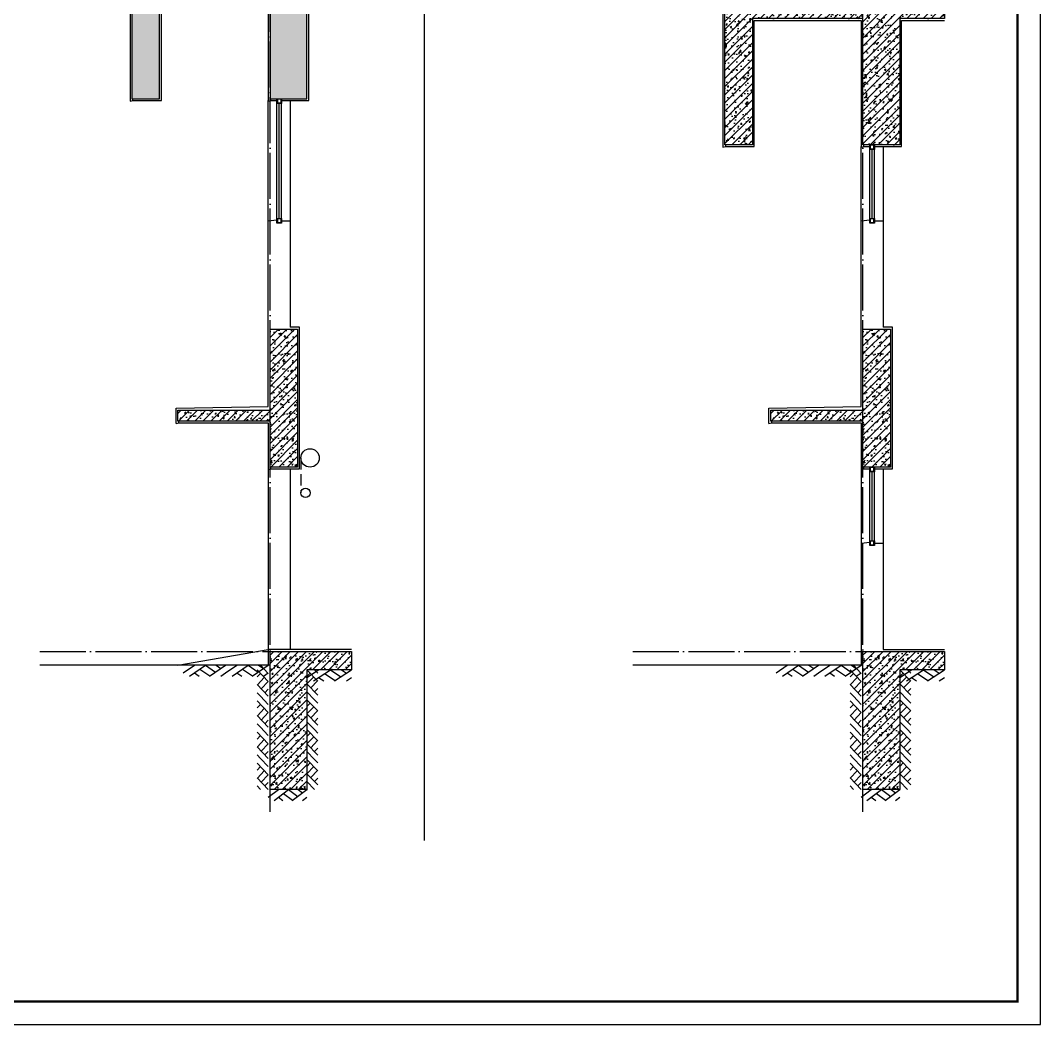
# Model space of a CAD drawing. Extents: x 6843040 to 15500510, y -6507076 to -4940511.
# Drawn here: x 7655074 to 7666151, y -6183597 to -6172694 of the extents above; entities that cross this region are included whole.
import ezdxf

# ---------------------------------------------------------------- set-up
doc = ezdxf.new("R2010")
doc.units = 0
doc.header["$LTSCALE"] = 1000
doc.header["$MEASUREMENT"] = 0
doc.linetypes.add('DASH_50', pattern=[0.175, 0.125, -0.05])
doc.linetypes.add('DOTE', pattern=[2.42, 2, -0.2, 0.02, -0.2])
for name, color, linetype in [('COLUMN', 10, 'Continuous'), ('DOTE', 8, 'DOTE'), ('E_LINE_1', 1, 'Continuous'), ('PUB_HACTH', 8, 'Continuous'), ('PUB_HATCH', 8, 'Continuous'), ('PUB_TITLE', 4, 'Continuous'), ('WINDOW', 4, 'Continuous'), ('剪力墙线', 211, 'Continuous'), ('批荡层', 213, 'Continuous')]:
    doc.layers.add(name, color=color, linetype=linetype)

# ---------------------------------------------------------------- blocks, each defined once
blk = doc.blocks.new('$LinePat$素土夯实')
at = {"color": 0}
for p, q in [((0, -210), (210, 0)), ((120, -300), (420, 0)), ((420, 0), (608, -188)), ((495, -300), (795, 0)), ((615, 0), (705, -90)), ((315, -105), (502, -293)), ((210, -210), (300, -300)), ((705, -300), (795, -210))]:
    blk.add_line(p, q, dxfattribs=at)

msp = doc.modelspace()

# ---------------------------------------------------------------- hatches: boundary and pattern name
at = {"layer": 'PUB_HATCH'}
h = msp.add_hatch(dxfattribs=at)
h.set_pattern_fill('钢筋混凝土', color=256, scale=25, style=0)
h.set_pattern_definition([(45, (0, 0), (-44.19417382, 44.19417382), []), (50, (0, 0), (179.3150457, -15.6880337), [18.75, -206.25]), (355, (0, 0), (-34.6878334, 188.0480334), [15, -165]), (100.4514, (14.94, -1.3), (144.6273454, 172.3598855), [15.9350475, -175.285528]), (46.1842, (0, 50), (266.810262, -41.3797536), [28.125, -309.375]), (96.6356, (22.23, 46.55), (233.6656764, 243.529468), [23.902572, -262.92825]), (351.1842, (0, 50), (233.665486, 243.52965), [22.5, -247.5]), (21, (25, 37.5), (149.226763, -100.6547227), [18.75, -206.25]), (326, (25, 37.5), (60.828833, 181.2875113), [15, -165]), (71.4514, (37.44, 29.11), (210.055657, 80.6326242), [15.9350475, -175.285528]), (37.5, (0, 0), (3.03996383, 83.22346346), [0, -163, 0, -167.5, 0, -165.625]), (7.5, (0, 0), (65.7673844, 98.602928), [0, -95.5, 0, -159.25, 0, -63.125]), (327.5, (-55.75, 0), (133.45560904, -5.63871793), [0, -62.5, 0, -195, 0, -258.75]), (317.5, (-80.75, 0), (145.7965423, 25.0262456), [0, -81.25, 0, -129.5, 0, -183.75])])
h.paths.add_polyline_path([(7656684.6, -6169044.6), (7656684.6, -6168844.6), (7656484.6, -6168844.6), (7656484.6, -6170044.6), (7656684.6, -6170044.6), (7656684.6, -6169174.6), (7657784.6, -6169174.6), (7657784.6, -6170544.6), (7658284.6, -6170544.6), (7658284.6, -6169174.6), (7658668.6, -6169174.6), (7658668.6, -6169044.6), (7657784.6, -6169044.6), (7656784.6, -6169044.6)])
h.paths.add_polyline_path([(7656584.6, -6172174.6), (7657784.6, -6172174.6), (7657784.6, -6173544.6), (7658184.6, -6173544.6), (7658184.6, -6172174.6), (7658668.6, -6172174.6), (7658668.6, -6172044.6), (7657784.6, -6172044.6), (7656584.6, -6172044.6), (7656284.6, -6172044.6), (7656284.6, -6173544.6), (7656584.6, -6173544.6)])
h.paths.add_polyline_path([(7656584.6, -6165324.6), (7657784.6, -6165324.6), (7657784.6, -6166544.6), (7658284.6, -6166544.6), (7658284.6, -6165174.6), (7658668.6, -6165174.6), (7658668.6, -6165044.6), (7657484.6, -6165044.6), (7657484.6, -6165194.6), (7656484.6, -6165194.6), (7656484.6, -6164844.6), (7656284.6, -6164844.6), (7656284.6, -6166044.6), (7656584.6, -6166044.6)])
h = msp.add_hatch(dxfattribs=at)
h.set_pattern_fill('钢筋混凝土', color=256, scale=25, style=0)
h.set_pattern_definition([(45, (0, 0), (-44.19417382, 44.19417382), []), (50, (0, 0), (179.3150457, -15.6880337), [18.75, -206.25]), (355, (0, 0), (-34.6878334, 188.0480334), [15, -165]), (100.4514, (14.94, -1.3), (144.6273454, 172.3598855), [15.9350475, -175.285528]), (46.1842, (0, 50), (266.810262, -41.3797536), [28.125, -309.375]), (96.6356, (22.23, 46.55), (233.6656764, 243.529468), [23.902572, -262.92825]), (351.1842, (0, 50), (233.665486, 243.52965), [22.5, -247.5]), (21, (25, 37.5), (149.226763, -100.6547227), [18.75, -206.25]), (326, (25, 37.5), (60.828833, 181.2875113), [15, -165]), (71.4514, (37.44, 29.11), (210.055657, 80.6326242), [15.9350475, -175.285528]), (37.5, (0, 0), (3.03996383, 83.22346346), [0, -163, 0, -167.5, 0, -165.625]), (7.5, (0, 0), (65.7673844, 98.602928), [0, -95.5, 0, -159.25, 0, -63.125]), (327.5, (-55.75, 0), (133.45560904, -5.63871793), [0, -62.5, 0, -195, 0, -258.75]), (317.5, (-80.75, 0), (145.7965423, 25.0262456), [0, -81.25, 0, -129.5, 0, -183.75])])
h.paths.add_polyline_path([(7662722.1, -6174044.6), (7662722.1, -6172244.6), (7662922.1, -6172244.6), (7662922.1, -6172544.6), (7665106.1, -6172544.6), (7665106.1, -6172674.6), (7664622.1, -6172674.6), (7664622.1, -6174044.6), (7664222.1, -6174044.6), (7664222.1, -6172674.6), (7663022.1, -6172674.6), (7663022.1, -6174044.6)])
h = msp.add_hatch(dxfattribs=at)
h.set_pattern_fill('钢筋混凝土', color=256, scale=25, style=0)
h.set_pattern_definition([(45, (28165.325, -2060.704), (-44.19417382, 44.19417382), []), (50, (28165.33, -2060.7), (179.3150457, -15.6880337), [18.75, -206.25]), (355, (28165.33, -2060.7), (-34.6878334, 188.0480334), [15, -165]), (100.4514, (28180.27, -2062.01), (144.6273454, 172.3598855), [15.9350475, -175.285528]), (46.1842, (28165.33, -2010.7), (266.810262, -41.3797536), [28.125, -309.375]), (96.6356, (28187.56, -2014.15), (233.6656764, 243.529468), [23.902572, -262.92825]), (351.1842, (28165.33, -2010.7), (233.665486, 243.52965), [22.5, -247.5]), (21, (28190.33, -2023.2), (149.226763, -100.6547227), [18.75, -206.25]), (326, (28190.33, -2023.2), (60.828833, 181.2875113), [15, -165]), (71.4514, (28202.76, -2031.6), (210.055657, 80.6326242), [15.9350475, -175.285528]), (37.5, (28165.325, -2060.704), (3.03996383, 83.22346346), [0, -163, 0, -167.5, 0, -165.625]), (7.5, (28165.325, -2060.7), (65.7673844, 98.602928), [0, -95.5, 0, -159.25, 0, -63.125]), (327.5, (28109.575, -2060.704), (133.45560904, -5.63871793), [0, -62.5, 0, -195, 0, -258.75]), (317.5, (28084.58, -2060.7), (145.7965423, 25.0262456), [0, -81.25, 0, -129.5, 0, -183.75])])
h.paths.add_polyline_path([(7657784.6, -6177044.6), (7656784.6, -6177044.6), (7656784.6, -6176924.6), (7657784.6, -6176924.6), (7657784.6, -6176044.6), (7658084.6, -6176044.8), (7658084.6, -6177044.6), (7658084.6, -6177044.6), (7658084.6, -6177544.6), (7657784.6, -6177544.6)])
h = msp.add_hatch(dxfattribs=at)
h.set_pattern_fill('钢筋混凝土', color=256, scale=25, style=0)
h.set_pattern_definition([(45, (34602.825, -2060.704), (-44.19417382, 44.19417382), []), (50, (34602.83, -2060.7), (179.3150457, -15.6880337), [18.75, -206.25]), (355, (34602.83, -2060.7), (-34.6878334, 188.0480334), [15, -165]), (100.4514, (34617.77, -2062.01), (144.6273454, 172.3598855), [15.9350475, -175.285528]), (46.1842, (34602.83, -2010.7), (266.810262, -41.3797536), [28.125, -309.375]), (96.6356, (34625.06, -2014.15), (233.6656764, 243.529468), [23.902572, -262.92825]), (351.1842, (34602.83, -2010.7), (233.665486, 243.52965), [22.5, -247.5]), (21, (34627.83, -2023.2), (149.226763, -100.6547227), [18.75, -206.25]), (326, (34627.83, -2023.2), (60.828833, 181.2875113), [15, -165]), (71.4514, (34640.26, -2031.6), (210.055657, 80.6326242), [15.9350475, -175.285528]), (37.5, (34602.825, -2060.704), (3.03996383, 83.22346346), [0, -163, 0, -167.5, 0, -165.625]), (7.5, (34602.825, -2060.7), (65.7673844, 98.602928), [0, -95.5, 0, -159.25, 0, -63.125]), (327.5, (34547.075, -2060.704), (133.45560904, -5.63871793), [0, -62.5, 0, -195, 0, -258.75]), (317.5, (34522.08, -2060.7), (145.7965423, 25.0262456), [0, -81.25, 0, -129.5, 0, -183.75])])
h.paths.add_polyline_path([(7664222.1, -6177044.6), (7663222.1, -6177044.6), (7663222.1, -6176924.6), (7664222.1, -6176924.6), (7664222.1, -6176044.6), (7664522.1, -6176044.8), (7664522.1, -6177044.6), (7664522.1, -6177044.6), (7664522.1, -6177544.6), (7664222.1, -6177544.6)])
h = msp.add_hatch(dxfattribs=at)
h.set_pattern_fill('钢筋混凝土', color=256, scale=25, style=0)
h.set_pattern_definition([(45, (41151.354, -290127.16), (-44.19417382, 44.19417382), []), (50, (41151.35, -290127.16), (179.3150457, -15.6880337), [18.75, -206.25]), (355, (41151.35, -290127.16), (-34.6878334, 188.0480334), [15, -165]), (100.4514, (41166.3, -290128.47), (144.6273454, 172.3598855), [15.9350475, -175.285528]), (46.1842, (41151.35, -290077.16), (266.810262, -41.3797536), [28.125, -309.375]), (96.6356, (41173.6, -290080.6), (233.6656764, 243.529468), [23.902572, -262.92825]), (351.1842, (41151.35, -290077.16), (233.665486, 243.52965), [22.5, -247.5]), (21, (41176.35, -290089.66), (149.226763, -100.6547227), [18.75, -206.25]), (326, (41176.35, -290089.66), (60.828833, 181.2875113), [15, -165]), (71.4514, (41188.79, -290098.05), (210.055657, 80.6326242), [15.9350475, -175.285528]), (37.5, (41151.354, -290127.16), (3.03996383, 83.22346346), [0, -163, 0, -167.5, 0, -165.625]), (7.5, (41151.35, -290127.16), (65.7673844, 98.602928), [0, -95.5, 0, -159.25, 0, -63.125]), (327.5, (41095.604, -290127.16), (133.45560904, -5.63871793), [0, -62.5, 0, -195, 0, -258.75]), (317.5, (41070.6, -290127.16), (145.7965423, 25.0262456), [0, -81.25, 0, -129.5, 0, -183.75])])
h.paths.add_polyline_path([(7657784.6, -6179544.6), (7658668.6, -6179544.6), (7658668.6, -6179744.6), (7658184.6, -6179744.6), (7658184.6, -6181044.6), (7657784.6, -6181044.6)])
h = msp.add_hatch(dxfattribs=at)
h.set_pattern_fill('钢筋混凝土', color=256, scale=25, style=0)
h.set_pattern_definition([(45, (47588.854, -290127.16), (-44.19417382, 44.19417382), []), (50, (47588.85, -290127.16), (179.3150457, -15.6880337), [18.75, -206.25]), (355, (47588.85, -290127.16), (-34.6878334, 188.0480334), [15, -165]), (100.4514, (47603.8, -290128.47), (144.6273454, 172.3598855), [15.9350475, -175.285528]), (46.1842, (47588.85, -290077.16), (266.810262, -41.3797536), [28.125, -309.375]), (96.6356, (47611.1, -290080.6), (233.6656764, 243.529468), [23.902572, -262.92825]), (351.1842, (47588.85, -290077.16), (233.665486, 243.52965), [22.5, -247.5]), (21, (47613.85, -290089.66), (149.226763, -100.6547227), [18.75, -206.25]), (326, (47613.85, -290089.66), (60.828833, 181.2875113), [15, -165]), (71.4514, (47626.29, -290098.05), (210.055657, 80.6326242), [15.9350475, -175.285528]), (37.5, (47588.854, -290127.16), (3.03996383, 83.22346346), [0, -163, 0, -167.5, 0, -165.625]), (7.5, (47588.85, -290127.16), (65.7673844, 98.602928), [0, -95.5, 0, -159.25, 0, -63.125]), (327.5, (47533.104, -290127.16), (133.45560904, -5.63871793), [0, -62.5, 0, -195, 0, -258.75]), (317.5, (47508.1, -290127.16), (145.7965423, 25.0262456), [0, -81.25, 0, -129.5, 0, -183.75])])
h.paths.add_polyline_path([(7664222.1, -6179544.6), (7665106.1, -6179544.6), (7665106.1, -6179744.6), (7664622.1, -6179744.6), (7664622.1, -6181044.6), (7664222.1, -6181044.6)])

# ---------------------------------------------------------------- linework, layer by layer
at = {"layer": 'COLUMN'}
msp.add_lwpolyline([(7662722.1, -6174044.6), (7662722.1, -6172244.6), (7662922.1, -6172244.6), (7662922.1, -6172544.6), (7665106.1, -6172544.6), (7665106.1, -6172674.6), (7664622.1, -6172674.6), (7664622.1, -6174044.6), (7664222.1, -6174044.6), (7664222.1, -6172674.6), (7663022.1, -6172674.6), (7663022.1, -6174044.6)], close=True, dxfattribs=at)
at = {"layer": 'DOTE', "ltscale": 0.25}
for p, q in [((7664222.1, -6181287.4), (7664222.1, -6150444.6)), ((7657784.6, -6181287.4), (7657784.6, -6150944.6))]:
    msp.add_line(p, q, dxfattribs=at)
at = {"layer": 'DOTE', "linetype": 'DOTE', "ltscale": 0.25}
for points in [[(7655284.6, -6179544.6), (7658668.6, -6179544.6)], [(7661722.1, -6179544.6), (7665106.1, -6179544.6)]]:
    msp.add_lwpolyline(points, dxfattribs=at)
at = {"layer": 'E_LINE_1'}
for points in [[(7656584.6, -6172174.6), (7657784.6, -6172174.6), (7657784.6, -6173544.6), (7658184.6, -6173544.6), (7658184.6, -6172174.6), (7658668.6, -6172174.6), (7658668.6, -6172044.6), (7657784.6, -6172044.6), (7657784.6, -6172044.6), (7656584.6, -6172044.6), (7656584.6, -6172044.6), (7656284.6, -6172044.6), (7656284.6, -6173544.6), (7656584.6, -6173544.6), (7656584.6, -6172174.6)], [(7657784.6, -6177044.6), (7656784.6, -6177044.6), (7656784.6, -6176924.6), (7657784.6, -6176924.6), (7657784.6, -6176044.6), (7658084.6, -6176044.8), (7658084.6, -6177044.6), (7658084.6, -6177044.6), (7658084.6, -6177544.6), (7657784.6, -6177544.6), (7657784.6, -6177044.6)], [(7664222.1, -6177044.6), (7663222.1, -6177044.6), (7663222.1, -6176924.6), (7664222.1, -6176924.6), (7664222.1, -6176044.6), (7664522.1, -6176044.8), (7664522.1, -6177044.6), (7664522.1, -6177044.6), (7664522.1, -6177544.6), (7664222.1, -6177544.6), (7664222.1, -6177044.6)], [(7657784.6, -6179694.6), (7655284.6, -6179694.6)], [(7664222.1, -6179694.6), (7661722.1, -6179694.6)]]:
    msp.add_lwpolyline(points, dxfattribs=at)
for points in [[(7657784.6, -6179544.6), (7658668.6, -6179544.6), (7658668.6, -6179744.6), (7658184.6, -6179744.6), (7658184.6, -6181044.6), (7657784.6, -6181044.6)], [(7664222.1, -6179544.6), (7665106.1, -6179544.6), (7665106.1, -6179744.6), (7664622.1, -6179744.6), (7664622.1, -6181044.6), (7664222.1, -6181044.6)]]:
    msp.add_lwpolyline(points, close=True, dxfattribs=at)
at = {"layer": 'PUB_TITLE'}
msp.add_lwpolyline([(7645126, -6183597.4), (7666151, -6183597.4), (7666151, -6146447.4), (7645126, -6146447.4)], close=True, dxfattribs=at)
at = {"layer": 'PUB_TITLE', "const_width": 25}
msp.add_lwpolyline([(7645376, -6183347.4), (7665901, -6183347.4), (7665901, -6147072.4), (7645376, -6147072.4)], close=True, dxfattribs=at)
at = {"layer": 'PUB_TITLE'}
msp.add_lwpolyline([(7659463.5, -6181597.4), (7659463.5, -6147072.4)], dxfattribs=at)
at = {"layer": 'WINDOW'}
for p, q in [((7657859.6, -6174844.6, 0), (7657859.6, -6173594.6, 0)), ((7657884.6, -6174844.6), (7657884.6, -6173594.6)), ((7657909.6, -6174844.6, 0), (7657909.6, -6173594.6, 0)), ((7664297.1, -6174844.6, 0), (7664297.1, -6174094.6, 0)), ((7664322.1, -6174844.6), (7664322.1, -6174094.6)), ((7664347.1, -6174844.6, 0), (7664347.1, -6174094.6, 0)), ((7664297.1, -6178344.6), (7664297.1, -6177594.6)), ((7664322.1, -6178344.6, 0), (7664322.1, -6177594.6, 0)), ((7664347.1, -6178344.6), (7664347.1, -6177594.6))]:
    msp.add_line(p, q, dxfattribs=at)
at = {"layer": 'WINDOW', "elevation": 0}
for points in [[(7657859.6, -6173544.6), (7657909.6, -6173544.6), (7657909.6, -6173594.6), (7657859.6, -6173594.6)], [(7657904.6, -6173549.6), (7657864.6, -6173549.6), (7657864.6, -6173589.6), (7657904.6, -6173589.6)], [(7664297.1, -6174044.6), (7664347.1, -6174044.6), (7664347.1, -6174094.6), (7664297.1, -6174094.6)], [(7664342.1, -6174049.6), (7664302.1, -6174049.6), (7664302.1, -6174089.6), (7664342.1, -6174089.6)]]:
    msp.add_lwpolyline(points, close=True, dxfattribs=at)
at = {"layer": 'WINDOW'}
for points in [[(7657859.6, -6174844.6), (7657909.6, -6174844.6), (7657909.6, -6174894.6), (7657859.6, -6174894.6)], [(7657904.6, -6174849.6), (7657864.6, -6174849.6), (7657864.6, -6174889.6), (7657904.6, -6174889.6)], [(7664297.1, -6174844.6), (7664347.1, -6174844.6), (7664347.1, -6174894.6), (7664297.1, -6174894.6)], [(7664342.1, -6174849.6), (7664302.1, -6174849.6), (7664302.1, -6174889.6), (7664342.1, -6174889.6)], [(7664297.1, -6177544.6), (7664347.1, -6177544.6), (7664347.1, -6177594.6), (7664297.1, -6177594.6)], [(7664342.1, -6177549.6), (7664302.1, -6177549.6), (7664302.1, -6177589.6), (7664342.1, -6177589.6)], [(7664297.1, -6178344.6), (7664347.1, -6178344.6), (7664347.1, -6178394.6), (7664297.1, -6178394.6)], [(7664342.1, -6178349.6), (7664302.1, -6178349.6), (7664302.1, -6178389.6), (7664342.1, -6178389.6)]]:
    msp.add_lwpolyline(points, close=True, dxfattribs=at)
at = {"layer": '剪力墙线', "linetype": 'DASH_50'}
msp.add_lwpolyline([(7658119.9, -6177444.6), (7658119.9, -6177824.2)], dxfattribs=at)
at = {"layer": '剪力墙线'}
for centre, radius in [((7658219.9, -6177444.6), 100), ((7658169.9, -6177824.2), 50)]:
    msp.add_circle(centre, radius, dxfattribs=at)
at = {"layer": '批荡层'}
for p, q in [((7662702.1, -6160316.2), (7662702.1, -6174070.6)), ((7656264.6, -6164816.2), (7656264.6, -6173570.6)), ((7657764.6, -6176887.8), (7657764.6, -6173564.6)), ((7657794.6, -6173564.6), (7657859.6, -6173564.6)), ((7664202.1, -6176887.8), (7664202.1, -6174064.6)), ((7664232.1, -6174064.6), (7664297.1, -6174064.6)), ((7657859.6, -6174862.6), (7657764.6, -6174874.6)), ((7664297.1, -6174862.6), (7664202.1, -6174874.6)), ((7656764.6, -6176904.6), (7657764.6, -6176887.8)), ((7656764.6, -6177070.6), (7656764.6, -6176904.6)), ((7663202.1, -6176904.6), (7664202.1, -6176887.8)), ((7663202.1, -6177070.6), (7663202.1, -6176904.6)), ((7664297.1, -6178362.6), (7664202.1, -6178374.6)), ((7656784.6, -6179694.6), (7657764.6, -6179524.6))]:
    msp.add_line(p, q, dxfattribs=at)
for points in [[(7656294.6, -6173564.6), (7656604.6, -6173564.6), (7656604.6, -6172194.6), (7657764.6, -6172194.6), (7657764.6, -6173564.6)], [(7657909.6, -6173564.6), (7658204.6, -6173564.6), (7658204.6, -6172194.6), (7658668.6, -6172194.6)], [(7662732.1, -6174064.6), (7663042.1, -6174064.6), (7663042.1, -6172694.6), (7664202.1, -6172694.6), (7664202.1, -6174064.6)], [(7664347.1, -6174064.6), (7664642.1, -6174064.6), (7664642.1, -6172694.6), (7665106.1, -6172694.6)], [(7656264.6, -6173570.6), (7656294.6, -6173564.6), (7656294.6, -6173544.6)], [(7657764.6, -6173570.6), (7657794.6, -6173564.6), (7657794.6, -6173544.6)], [(7658004.6, -6173564.6), (7658004.6, -6176024.8)], [(7662702.1, -6174070.6), (7662732.1, -6174064.6), (7662732.1, -6174044.6)], [(7664202.1, -6174070.6), (7664232.1, -6174064.6), (7664232.1, -6174044.6)], [(7664442.1, -6174064.6), (7664442.1, -6176024.8)], [(7658004.6, -6174874.6), (7657909.6, -6174874.6)], [(7664442.1, -6174874.6), (7664347.1, -6174874.6)], [(7657794.6, -6177564.6), (7658104.6, -6177564.6), (7658104.6, -6177064.6), (7658104.6, -6177064.6), (7658104.6, -6176024.8), (7658004.6, -6176024.8)], [(7664347.1, -6177564.6), (7664542.1, -6177564.6), (7664542.1, -6177064.6), (7664542.1, -6177064.6), (7664542.1, -6176024.8), (7664442.1, -6176024.8)], [(7656764.6, -6177070.6), (7656794.6, -6177064.6), (7656794.6, -6177044.6)], [(7656794.6, -6177064.6), (7657764.6, -6177064.6), (7657764.6, -6179524.6)], [(7663202.1, -6177070.6), (7663232.1, -6177064.6), (7663232.1, -6177044.6)], [(7663232.1, -6177064.6), (7664202.1, -6177064.6), (7664202.1, -6179524.6)], [(7657764.6, -6177570.6), (7657794.6, -6177564.6), (7657794.6, -6177544.6)], [(7664202.1, -6177570.6), (7664232.1, -6177564.6), (7664232.1, -6177544.6)], [(7658004.5, -6177564.6), (7658004.5, -6179524.6)], [(7664232.1, -6177564.6), (7664297.1, -6177564.6)], [(7664442, -6177564.6), (7664442, -6179524.6), (7665106.1, -6179524.6)], [(7664442.1, -6178374.6), (7664347.1, -6178374.6)], [(7657764.6, -6179524.6), (7657764.6, -6179694.6)], [(7658668.6, -6179524.6), (7657764.6, -6179524.6)], [(7664202.1, -6179524.6), (7664202.1, -6179694.6)]]:
    msp.add_lwpolyline(points, dxfattribs=at)

# ---------------------------------------------------------------- block references
at = {"layer": 'PUB_HACTH', "yscale": 0.4, "zscale": 0.4}
for p, xscale in [((7656840.8, -6179694.6), 0.5809748427666921), ((7657302.7, -6179694.6), 0.5809748427666921), ((7658184.6, -6179744.6), 0.6087855911942072), ((7663278.3, -6179694.6), 0.5809748427666921), ((7663740.2, -6179694.6), 0.5809748427666921), ((7664622.1, -6179744.6), 0.6087855911942072), ((7657764.6, -6181044.6), 0.528301886791904), ((7664202.1, -6181044.6), 0.528301886791904)]:
    msp.add_blockref('$LinePat$素土夯实', p, dxfattribs=dict(at, xscale=xscale))
for p, xscale, rotation in [((7657764.6, -6179694.6), 0.4245283018863514, 270), ((7658184.6, -6180069.6), 0.4088050314461162, 90), ((7664202.1, -6179694.6), 0.4245283018863514, 270), ((7664622.1, -6180069.6), 0.4088050314461162, 90), ((7657764.6, -6180032.1), 0.4245283018863514, 270), ((7658184.6, -6180394.6), 0.4088050314461162, 90), ((7664202.1, -6180032.1), 0.4245283018863514, 270), ((7664622.1, -6180394.6), 0.4088050314461162, 90), ((7657764.6, -6180369.6), 0.4245283018863514, 270), ((7658184.6, -6180719.6), 0.4088050314461162, 90), ((7664202.1, -6180369.6), 0.4245283018863514, 270), ((7664622.1, -6180719.6), 0.4088050314461162, 90), ((7657764.6, -6180707.1), 0.4245283018863514, 270), ((7658184.6, -6181044.6), 0.4088050314461162, 90), ((7664202.1, -6180707.1), 0.4245283018863514, 270), ((7664622.1, -6181044.6), 0.4088050314461162, 90)]:
    msp.add_blockref('$LinePat$素土夯实', p, dxfattribs=dict(at, xscale=xscale, rotation=rotation))

doc.saveas('drawing.dxf')
